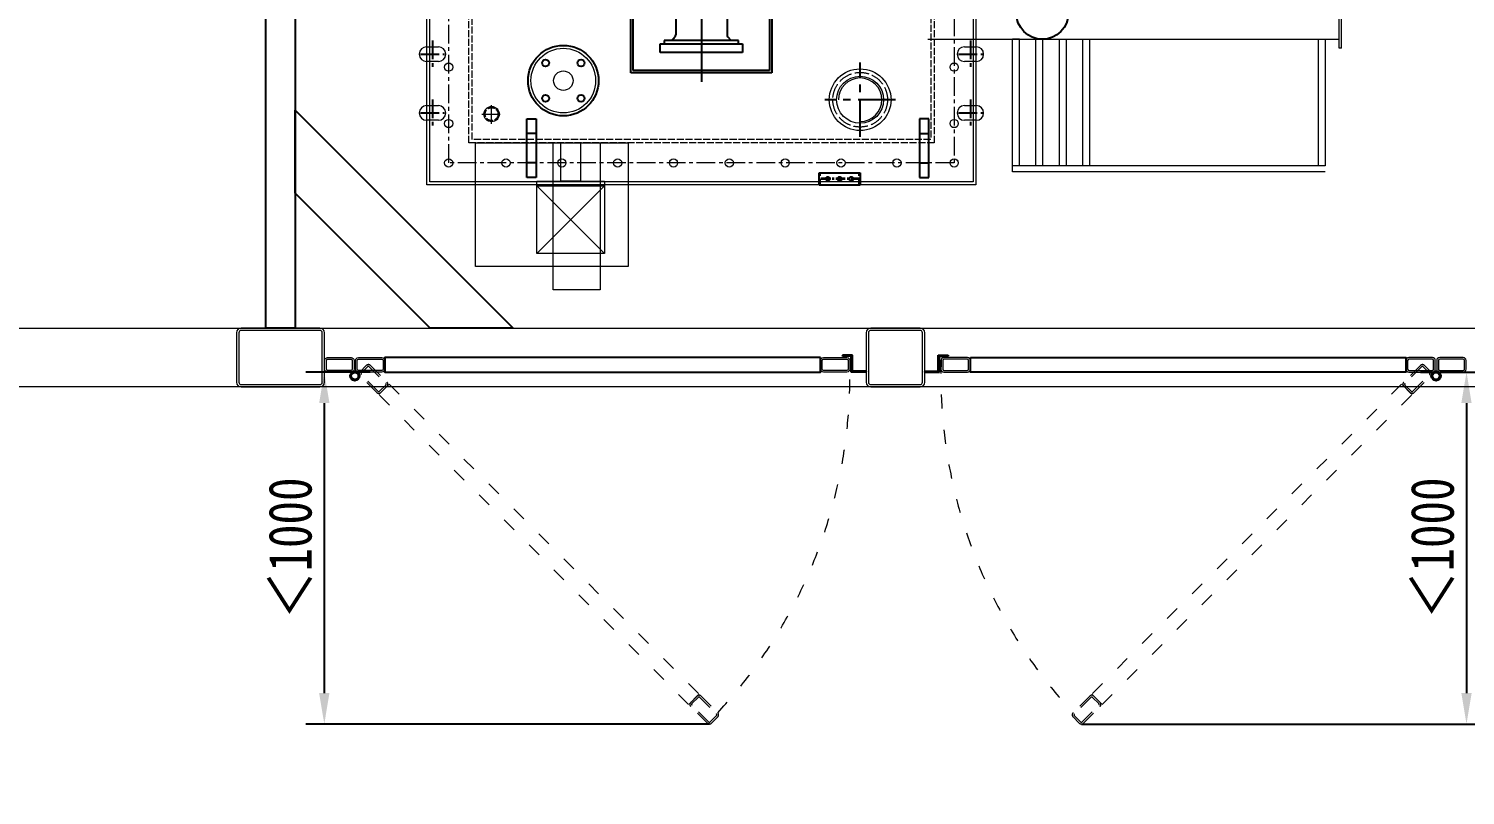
# Model space of a CAD drawing. Header units: millimetres. Extents: x 0 to 87554, y -20854 to 20404.
# Drawn here: x 8807 to 11251, y -16603 to -15298 of the extents above; entities that cross this region are included whole.
import ezdxf

# ---------------------------------------------------------------- set-up
doc = ezdxf.new("R2010")
doc.units = ezdxf.units.MM
for name, pattern in [('ACAD_ISO02W100', [15, 12, -3]), ('ACAD_ISO03W100', [30, 12, -18]), ('CENTER', [50.8, 31.75, -6.35, 6.35, -6.35]), ('F', [0.75, 0.5, -0.25]), ('HIDDEN', [9.525, 6.35, -3.175])]:
    doc.linetypes.add(name, pattern=pattern)
doc.layers.get('0').update_dxf_attribs({"lineweight": 15})
doc.layers.get('Defpoints').update_dxf_attribs({"lineweight": 15})
for name, color, linetype in [('00', 7, 'Continuous'), ('01', 7, 'Continuous'), ('02', 1, 'Continuous'), ('1', 2, 'Continuous'), ('11', 3, 'Continuous'), ('CEN', 1, 'CENTER'), ('INTE_CENTER', 1, 'CENTER')]:
    doc.layers.add(name, color=color, linetype=linetype)
for name, color, linetype, lineweight in [('3中心线', 1, 'CENTER', 20), ('3中心线层', 1, 'CENTER', 18), ('CO', 7, 'Continuous', 9), ('DAS', 3, 'ACAD_ISO02W100', 18), ('DIM', 5, 'Continuous', 18), ('THICK', 7, 'Continuous', 0), ('粗点画线', 140, 'CENTER', 35), ('细虚线', 2, 'HIDDEN', 18)]:
    doc.layers.add(name, color=color, linetype=linetype, lineweight=lineweight)
doc.styles.add('仿宋', font='', dxfattribs={"width": 0.8})
doc.styles.get('仿宋').set_extended_font_data('仿宋_gb2312')
doc.dimstyles.new('12倍', dxfattribs={"dimscale": 21, "dimtxt": 3.5, "dimasz": 2.5, "dimexe": 1.5, "dimexo": 0, "dimgap": 1, "dimtad": 1, "dimtoh": 1, "dimdsep": 46, "dimtxsty": '仿宋', "dimcen": 2.5, "dimdle": 5, "dimclrd": 4, "dimclre": 4, "dimclrt": 3, "dimadec": 0, "dimazin": 0, "dimtfac": 1, "dimtmove": 0, "dimatfit": 3, "dimfxl": 1, "dimtolj": 1, "dimarcsym": 0})

# ---------------------------------------------------------------- blocks, each defined once
blk = doc.blocks.new('*D181')
at = {"layer": 'Defpoints', "color": 0, "lineweight": -3}
for p in [(7009.4, -15809.3), (13067.4, -15809.3), (7009.4, -16844.6)]:
    blk.add_point(p, dxfattribs=at)
at = {"layer": 'THICK', "color": 4, "linetype": 'Continuous', "lineweight": -2}
for p, q in [((7009.4, -15809.3), (7009.4, -16876.1)), ((13067.4, -15809.3), (13067.4, -16876.1)), ((13014.9, -16844.6), (7061.9, -16844.6))]:
    blk.add_line(p, q, dxfattribs=at)
at = {"layer": 'THICK', "color": 4, "lineweight": -3}
for points in [[(7061.9, -16835.8), (7061.9, -16853.3), (7009.4, -16844.6)], [(13014.9, -16835.8), (13014.9, -16853.3), (13067.4, -16844.6)]]:
    blk.add_solid(points, dxfattribs=at)
at = {"layer": 'THICK', "color": 3, "lineweight": -3, "insert": (10111.4, -16758.2), "char_height": 73.5, "attachment_point": 5, "style": '仿宋'}
blk.add_mtext('\\A1;最大长度 6058{\\H0.7x;\\S+0^ -5;}', dxfattribs=at)
blk = doc.blocks.new('r4t55')
at = {"color": 87}
for p, q in [((1220, 553.5), (1100, 553.5)), ((1220, 549.5), (1100, 549.5)), ((1204.5, 553.5), (1115.5, 553.5)), ((1204.5, -150.5), (1204.5, 549.5)), ((1220, 553.5), (1220, 549.5)), ((1204.5, 525.5), (1420, 525.5)), ((1204.5, 513.5), (1204.5, 525.5)), ((1204.5, 513.5), (1420, 513.5)), ((1420, 525.5), (1420, -6.5)), ((1430, 525.5), (1430, -6.5)), ((1420, 125.5), (1204.5, 125.5)), ((1420, 113.5), (1204.5, 113.5)), ((1420, 85.5), (1204.5, 85.5)), ((1420, 73.5), (1204.5, 73.5)), ((1420, 45.5), (1204.5, 45.5)), ((1420, 33.5), (1204.5, 33.5)), ((1420, 5.5), (1204.5, 5.5)), ((1420, 5.5), (1204.5, 5.5)), ((1204.5, 5.5), (1204.5, -6.5)), ((1420, -6.5), (1204.5, -6.5)), ((1430, -6.5), (1204.5, -6.5)), ((-292, -68.5), (1452, -68.5)), ((1217.5, -88), (1217.5, -68)), ((1242.5, -68), (1242.5, -88)), ((1317.5, -88), (1317.5, -68)), ((1342.5, -68), (1342.5, -88)), ((1452, -68.5), (1452, -1002.5)), ((-287, -73.5), (1447, -73.5)), ((1447, -73.5), (1447, -997.5)), ((1381, -660), (1591, -660)), ((1381, -920), (1381, -660)), ((1591, -660), (1591, -920)), ((1381, -708), (1631, -708)), ((1381, -788), (1381, -708)), ((1446, -815.5), (1446, -700.5)), ((1446, -700.5), (1454, -700.5)), ((1454, -700.5), (1454, -815.5)), ((1454, -815.5), (1454, -700.5)), ((1454, -700.5), (1569, -700.5)), ((1454, -815.5), (1569, -700.5)), ((1569, -815.5), (1454, -700.5)), ((1569, -700.5), (1569, -815.5)), ((1631, -708), (1631, -788)), ((1381, -775), (1381, -741)), ((1381, -741), (1446, -741)), ((1446, -741), (1446, -775)), ((1446, -775), (1381, -775)), ((1631, -788), (1381, -788)), ((1454, -815.5), (1446, -815.5)), ((1569, -815.5), (1454, -815.5)), ((1591, -920), (1381, -920)), ((1447, -997.5), (-287, -997.5)), ((1217.5, -1003), (1217.5, -983)), ((1242.5, -983), (1242.5, -1003)), ((1317.5, -1003), (1317.5, -983)), ((1342.5, -983), (1342.5, -1003)), ((1452, -1002.5), (-292, -1002.5))]:
    blk.add_line(p, q, dxfattribs=at)
at = {"color": 87, "lineweight": -2, "ltscale": 0.1}
for p, q in [((1432, -335.5), (1432, -265.5)), ((1432, -265.5), (1452, -265.5)), ((1452, -335.5), (1452, -265.5)), ((1452, -335.5), (1432, -335.5))]:
    blk.add_line(p, q, dxfattribs=at)
at = {"color": 87}
for centre, radius in [((1252, -105.5), 7), ((1348, -105.5), 7), ((1415, -105.5), 7), ((1415, -203), 7), ((1415, -298), 7), ((1415, -393), 7), ((1415, -488), 7), ((1415, -583), 7), ((1415, -678), 7), ((1275, -770.5), 55), ((1275, -770.5), 16.5), ((1415, -773), 7), ((1332, -892.5), 13), ((1415, -868), 7), ((1252, -965.5), 7), ((1348, -965.5), 7), ((1415, -965.5), 7)]:
    blk.add_circle(centre, radius, dxfattribs=at)
at = {"color": 87, "ltscale": 2}
for radius in [52.5, 40]:
    blk.add_circle((1307.5, -265.5), radius, dxfattribs=at)
at = {"color": 87, "lineweight": -2, "ltscale": 0.1}
for centre in [(1442, -280.5), (1442, -300.5), (1442, -320.5)]:
    blk.add_circle(centre, 3.5, dxfattribs=at)
at = {"color": 87}
for centre, start, end in [((1230, -68), 0, 180), ((1330, -68), 0, 180), ((1230, -88), 180, 0), ((1330, -88), 180, 0), ((1230, -983), 0, 180), ((1330, -983), 0, 180), ((1230, -1003), 180, 0), ((1330, -1003), 180, 0)]:
    blk.add_arc(centre, 12.5, start, end, dxfattribs=at)
at = {"layer": '00', "color": 87}
for centre, radius in [((1160, 44.5), 44.5), ((1275, -770.5), 60)]:
    blk.add_circle(centre, radius, dxfattribs=at)
at = {"layer": '01', "color": 87}
for p, q in [((1440, -148.5), (1340, -148.5)), ((1340, -148.5), (1340, -164.5)), ((1340, -164.5), (1440, -164.5)), ((1365, -164.5), (1365, -148.5)), ((1415, -164.5), (1415, -148.5)), ((1440, -164.5), (1440, -148.5)), ((1340, -816.5), (1440, -816.5)), ((1340, -832.5), (1340, -816.5)), ((1365, -816.5), (1365, -832.5)), ((1415, -816.5), (1415, -832.5)), ((1440, -816.5), (1440, -832.5)), ((1440, -832.5), (1340, -832.5))]:
    blk.add_line(p, q, dxfattribs=at)
at = {"layer": '02', "color": 87}
for p, q in [((1206.7, -485), (1200.5, -490.5)), ((1212.2, -472.3), (1206.7, -472.3)), ((1206.7, -472.3), (1206.7, -598.7)), ((1212.2, -605.5), (1212.2, -465.5)), ((1212.2, -465.5), (1227, -465.5)), ((1212.2, -598.7), (1212.2, -472.3)), ((1227, -465.5), (1227, -605.5)), ((1165.3, -491.8), (1197.2, -491.8)), ((1165.3, -579.2), (1197.2, -579.2)), ((1206.7, -586), (1200.5, -580.5)), ((1206.7, -598.7), (1212.2, -598.7)), ((1227, -605.5), (1212.2, -605.5))]:
    blk.add_line(p, q, dxfattribs=at)
for centre, start, end in [((1197.2, -486.8), 270, 311.8545), ((1197.2, -584.2), 48.1455, 90)]:
    blk.add_arc(centre, 5, start, end, dxfattribs=at)
at = {"layer": '1', "color": 87}
for centre in [(1244.9, -740.4), (1305.1, -740.4), (1244.9, -800.6), (1305.1, -800.6)]:
    blk.add_circle(centre, 6, dxfattribs=at)
at = {"layer": '11', "color": 87}
for p, q in [((1122, -415.5), (1262, -415.5)), ((1122, -419.5), (1258, -419.5)), ((1258, -419.5), (1258, -651.5)), ((1262, -415.5), (1262, -655.5)), ((1258, -651.5), (1122, -651.5)), ((1262, -655.5), (1122, -655.5))]:
    blk.add_line(p, q, dxfattribs=at)
at = {"layer": '3中心线', "color": 87}
for p, q in [((-255, -105.5), (1415, -105.5)), ((1415, -105.5), (1415, -965.5)), ((1415, -965.5), (-255, -965.5))]:
    blk.add_line(p, q, dxfattribs=at)
at = {"layer": '3中心线层', "color": 87}
for p, q in [((1332, -909.4), (1332, -875.6)), ((1348.3, -892.5), (1315.7, -892.5))]:
    blk.add_line(p, q, dxfattribs=at)
at = {"layer": 'CEN', "color": 87}
for p, q in [((1230, -98.4), (1230, -57.6)), ((1330, -98.4), (1330, -57.6)), ((1206.9, -78), (1253.1, -78)), ((1306.9, -78), (1353.1, -78)), ((1230, -1013.4), (1230, -972.6)), ((1330, -1013.4), (1330, -972.6)), ((1206.9, -993), (1253.1, -993)), ((1306.9, -993), (1353.1, -993))]:
    blk.add_line(p, q, dxfattribs=at)
at = {"layer": 'CEN', "color": 87, "ltscale": 2}
for p, q in [((1307.5, -205.5), (1307.5, -325.5)), ((1370.6, -265.5), (1244.4, -265.5))]:
    blk.add_line(p, q, dxfattribs=at)
at = {"layer": 'DAS', "color": 87}
for p, q in [((-221, -139.5), (1381, -139.5)), ((-215, -145.5), (1375, -145.5)), ((1375, -145.5), (1375, -925.5)), ((1381, -139.5), (1381, -931.5)), ((1375, -925.5), (-215, -925.5)), ((1381, -931.5), (-221, -931.5))]:
    blk.add_line(p, q, dxfattribs=at)
at = {"layer": 'DAS', "color": 87, "ltscale": 2}
blk.add_circle((1307.5, -265.5), 46.5, dxfattribs=at)
at = {"layer": 'DAS', "color": 87}
blk.add_circle((1332, -892.5), 11, dxfattribs=at)
at = {"layer": 'DIM', "color": 87, "ltscale": 2}
blk.add_arc((1307.5, -265.5), 37, 0, 270, dxfattribs=at)
at = {"layer": 'INTE_CENTER', "color": 87, "ltscale": 20}
blk.add_line((938, -535.5), (1277, -535.5), dxfattribs=at)
at = {"layer": '粗点画线', "color": 87, "ltscale": 0.5}
blk.add_line((1442, -265.5), (1442, -335.5), dxfattribs=at)
at = {"layer": '细虚线', "color": 87, "linetype": 'F', "ltscale": 20}
for p, q in [((1452, -268), (1432, -268)), ((1452, -333), (1432, -333))]:
    blk.add_line(p, q, dxfattribs=at)
blk = doc.blocks.new('*D177')
at = {"layer": 'Defpoints', "color": 0, "lineweight": -3}
for p in [(9387.9, -15882.7), (9309.8, -16481.3), (9965, -16481.3)]:
    blk.add_point(p, dxfattribs=at)
at = {"layer": 'THICK', "color": 4, "linetype": 'Continuous', "lineweight": -2}
for p, q in [((9387.9, -15882.7), (9278.3, -15882.7)), ((9309.8, -15935.2), (9309.8, -16428.8)), ((9965, -16481.3), (9278.3, -16481.3))]:
    blk.add_line(p, q, dxfattribs=at)
at = {"layer": 'THICK', "color": 4, "lineweight": -3}
for points in [[(9301, -15935.2), (9318.5, -15935.2), (9309.8, -15882.7)], [(9301, -16428.8), (9318.5, -16428.8), (9309.8, -16481.3)]]:
    blk.add_solid(points, dxfattribs=at)
at = {"layer": 'THICK', "color": 3, "lineweight": -3, "insert": (9252, -16182), "char_height": 73.5, "attachment_point": 5, "rotation": 90, "style": '仿宋'}
blk.add_mtext('\\A1;＜1000', dxfattribs=at)
blk = doc.blocks.new('*D178')
at = {"layer": 'Defpoints', "color": 0, "lineweight": -3}
for p in [(11174.9, -15882.7), (10597.8, -16481.3), (11253, -16481.3)]:
    blk.add_point(p, dxfattribs=at)
at = {"layer": 'THICK', "color": 4, "linetype": 'Continuous', "lineweight": -2}
for p, q in [((11174.9, -15882.7), (11284.5, -15882.7)), ((11253, -15935.2), (11253, -16428.8)), ((10597.8, -16481.3), (11284.5, -16481.3))]:
    blk.add_line(p, q, dxfattribs=at)
at = {"layer": 'THICK', "color": 4, "lineweight": -3}
for points in [[(11244.2, -15935.2), (11261.7, -15935.2), (11253, -15882.7)], [(11244.2, -16428.8), (11261.7, -16428.8), (11253, -16481.3)]]:
    blk.add_solid(points, dxfattribs=at)
at = {"layer": 'THICK', "color": 3, "lineweight": -3, "insert": (11195.2, -16182), "char_height": 73.5, "attachment_point": 5, "rotation": 90, "style": '仿宋'}
blk.add_mtext('\\A1;＜1000', dxfattribs=at)

msp = doc.modelspace()

# ---------------------------------------------------------------- linework, layer by layer
at = {"lineweight": -3}
for p, q in [((10208.387, -15853.734), (10191.387, -15853.734)), ((10191.387, -15853.734), (10191.387, -15854.734)), ((10191.387, -15855.734), (10191.387, -15854.734)), ((10206.387, -15855.734), (10191.387, -15855.734)), ((10206.387, -15882.734), (10206.387, -15855.734)), ((10208.387, -15880.734), (10208.387, -15853.734)), ((10354.387, -15880.734), (10354.387, -15853.734)), ((10354.387, -15853.734), (10371.387, -15853.734)), ((10356.387, -15882.734), (10356.387, -15855.734)), ((10356.387, -15855.734), (10371.387, -15855.734)), ((10371.387, -15853.734), (10371.387, -15854.734)), ((10371.387, -15855.734), (10371.387, -15854.734)), ((10231.387, -15882.734), (10206.387, -15882.734)), ((10231.387, -15880.734), (10208.387, -15880.734)), ((10231.387, -15880.734), (10231.387, -15881.734)), ((10231.387, -15882.734), (10231.387, -15881.734)), ((10331.387, -15880.734), (10331.387, -15881.734)), ((10331.387, -15880.734), (10354.387, -15880.734)), ((10331.387, -15882.734), (10331.387, -15881.734)), ((10331.387, -15882.734), (10356.387, -15882.734))]:
    msp.add_line(p, q, dxfattribs=at)
msp.add_lwpolyline([(9631.098, -15807.734), (9489.677, -15807.734), (9260.387, -15578.444), (9260.387, -15437.023), (9631.098, -15807.734)], dxfattribs=at)
for points in [[(10153.887, -15857.734), (9412.886, -15857.734), (9412.886, -15882.734), (10153.887, -15882.734)], [(10408.887, -15857.734), (11149.888, -15857.734), (11149.888, -15882.734), (10408.887, -15882.734)]]:
    msp.add_lwpolyline(points, close=True, dxfattribs=at)
for centre, radius in [((9361.646, -15889.234), 8), ((9361.646, -15889.234), 6), ((11201.128, -15889.234), 8), ((11201.128, -15889.234), 6)]:
    msp.add_circle(centre, radius, dxfattribs=at)
at = {"layer": 'CO'}
msp.add_lwpolyline([(12850.387, -15907.734), (7163.387, -15907.734), (7163.387, -15807.734), (12850.387, -15807.734)], close=True, dxfattribs=at)
for points in [[(9302.387, -15807.734), (9168.387, -15807.734, 0.41421356), (9160.387, -15815.734), (9160.387, -15899.734, 0.41421356), (9168.387, -15907.734), (9302.387, -15907.734, 0.41421356), (9310.387, -15899.734), (9310.387, -15815.734, 0.41421356)], [(9302.387, -15811.734), (9168.387, -15811.734, 0.41421356), (9164.387, -15815.734), (9164.387, -15899.734, 0.41421356), (9168.387, -15903.734), (9302.387, -15903.734, 0.41421356), (9306.387, -15899.734), (9306.387, -15815.734, 0.41421356)], [(10323.387, -15807.734), (10239.387, -15807.734, 0.41421356), (10231.387, -15815.734), (10231.387, -15899.734, 0.41421356), (10239.387, -15907.734), (10323.387, -15907.734, 0.41421356), (10331.387, -15899.734), (10331.387, -15815.734, 0.41421356)], [(10323.387, -15811.734), (10239.387, -15811.734, 0.41421356), (10235.387, -15815.734), (10235.387, -15899.734, 0.41421356), (10239.387, -15903.734), (10323.387, -15903.734, 0.41421356), (10327.387, -15899.734), (10327.387, -15815.734, 0.41421356)], [(9310.386, -15862.734, -0.41421356), (9315.386, -15857.734), (9355.386, -15857.734, -0.41421356), (9360.386, -15862.734), (9360.386, -15877.734, -0.41421356), (9355.386, -15882.734), (9315.386, -15882.734, -0.41421356), (9310.386, -15877.734)], [(9313.386, -15862.734, -0.41421356), (9315.386, -15860.734), (9355.386, -15860.734, -0.41421356), (9357.386, -15862.734), (9357.386, -15877.734, -0.41421356), (9355.386, -15879.734), (9315.386, -15879.734, -0.41421356), (9313.386, -15877.734)], [(9362.886, -15862.734, -0.41421356), (9367.886, -15857.734), (9407.886, -15857.734, -0.41421356), (9412.886, -15862.734), (9412.886, -15877.734, -0.41421356), (9407.886, -15882.734), (9367.886, -15882.734, -0.41421356), (9362.886, -15877.734)], [(9365.886, -15862.734, -0.41421356), (9367.886, -15860.734), (9407.886, -15860.734, -0.41421356), (9409.886, -15862.734), (9409.886, -15877.734, -0.41421356), (9407.886, -15879.734), (9367.886, -15879.734, -0.41421356), (9365.886, -15877.734)], [(10153.887, -15862.734, -0.41421356), (10158.887, -15857.734), (10198.887, -15857.734, -0.41421356), (10203.887, -15862.734), (10203.887, -15877.734, -0.41421356), (10198.887, -15882.734), (10158.887, -15882.734, -0.41421356), (10153.887, -15877.734)], [(10156.887, -15862.734, -0.41421356), (10158.887, -15860.734), (10198.887, -15860.734, -0.41421356), (10200.887, -15862.734), (10200.887, -15877.734, -0.41421356), (10198.887, -15879.734), (10158.887, -15879.734, -0.41421356), (10156.887, -15877.734)], [(10408.887, -15862.734, 0.41421356), (10403.887, -15857.734), (10363.887, -15857.734, 0.41421356), (10358.887, -15862.734), (10358.887, -15877.734, 0.41421356), (10363.887, -15882.734), (10403.887, -15882.734, 0.41421356), (10408.887, -15877.734)], [(10405.887, -15862.734, 0.41421356), (10403.887, -15860.734), (10363.887, -15860.734, 0.41421356), (10361.887, -15862.734), (10361.887, -15877.734, 0.41421356), (10363.887, -15879.734), (10403.887, -15879.734, 0.41421356), (10405.887, -15877.734)], [(11199.888, -15862.734, 0.41421356), (11194.888, -15857.734), (11154.888, -15857.734, 0.41421356), (11149.888, -15862.734), (11149.888, -15877.734, 0.41421356), (11154.888, -15882.734), (11194.888, -15882.734, 0.41421356), (11199.888, -15877.734)], [(11196.888, -15862.734, 0.41421356), (11194.888, -15860.734), (11154.888, -15860.734, 0.41421356), (11152.888, -15862.734), (11152.888, -15877.734, 0.41421356), (11154.888, -15879.734), (11194.888, -15879.734, 0.41421356), (11196.888, -15877.734)], [(11252.388, -15862.734, 0.41421356), (11247.388, -15857.734), (11207.388, -15857.734, 0.41421356), (11202.388, -15862.734), (11202.388, -15877.734, 0.41421356), (11207.388, -15882.734), (11247.388, -15882.734, 0.41421356), (11252.388, -15877.734)], [(11249.388, -15862.734, 0.41421356), (11247.388, -15860.734), (11207.388, -15860.734, 0.41421356), (11205.388, -15862.734), (11205.388, -15877.734, 0.41421356), (11207.388, -15879.734), (11247.388, -15879.734, 0.41421356), (11249.388, -15877.734)]]:
    msp.add_lwpolyline(points, format="xyb", close=True, dxfattribs=at)
at = {"layer": 'THICK', "lineweight": -3}
msp.add_lwpolyline([(9210.387, -13575.734), (9260.387, -13575.734), (9260.387, -15807.734), (9210.387, -15807.734)], close=True, dxfattribs=at)
at = {"layer": 'THICK', "color": 4, "linetype": 'ACAD_ISO03W100', "ltscale": 2}
for points in [[(9381.261, -15871.372, -0.41421356), (9388.332, -15871.372), (9416.617, -15899.657, -0.41421356), (9416.617, -15906.728), (9406.01, -15917.334, -0.41421356), (9398.939, -15917.334), (9370.655, -15889.05, -0.41421356), (9370.655, -15881.979)], [(9381.261, -15871.372, -0.41421356), (9388.332, -15871.372), (9416.617, -15899.657, -0.41421356), (9416.617, -15906.728), (9406.01, -15917.334, -0.41421356), (9398.939, -15917.334), (9370.655, -15889.05, -0.41421356), (9370.655, -15881.979)], [(9383.383, -15873.494, -0.41421356), (9386.211, -15873.494), (9414.495, -15901.778, -0.41421356), (9414.495, -15904.606), (9403.889, -15915.213, -0.41421356), (9401.06, -15915.213), (9372.776, -15886.929, -0.41421356), (9372.776, -15884.1)], [(9383.383, -15873.494, -0.41421356), (9386.211, -15873.494), (9414.495, -15901.778, -0.41421356), (9414.495, -15904.606), (9403.889, -15915.213, -0.41421356), (9401.06, -15915.213), (9372.776, -15886.929, -0.41421356), (9372.776, -15884.1)], [(11181.513, -15871.372, 0.41421356), (11174.442, -15871.372), (11146.158, -15899.657, 0.41421356), (11146.158, -15906.728), (11156.764, -15917.334, 0.41421356), (11163.835, -15917.334), (11192.12, -15889.05, 0.41421356), (11192.12, -15881.979)], [(11179.392, -15873.494, 0.41421356), (11176.563, -15873.494), (11148.279, -15901.778, 0.41421356), (11148.279, -15904.606), (11158.886, -15915.213, 0.41421356), (11161.714, -15915.213), (11189.998, -15886.929, 0.41421356), (11189.998, -15884.1)], [(9943.758, -16433.869, -0.41421356), (9950.829, -16433.869), (9979.113, -16462.153, -0.41421356), (9979.113, -16469.224), (9968.507, -16479.831, -0.41421356), (9961.436, -16479.831), (9933.151, -16451.547, -0.41421356), (9933.151, -16444.475)], [(9945.879, -16435.99, -0.41421356), (9948.708, -16435.99), (9976.992, -16464.274, -0.41421356), (9976.992, -16467.103), (9966.385, -16477.709, -0.41421356), (9963.557, -16477.709), (9935.273, -16449.425, -0.41421356), (9935.273, -16446.597)], [(10619.016, -16433.869, 0.41421356), (10611.945, -16433.869), (10583.661, -16462.153, 0.41421356), (10583.661, -16469.224), (10594.268, -16479.831, 0.41421356), (10601.339, -16479.831), (10629.623, -16451.547, 0.41421356), (10629.623, -16444.475)], [(10616.895, -16435.99, 0.41421356), (10614.067, -16435.99), (10585.782, -16464.274, 0.41421356), (10585.782, -16467.103), (10596.389, -16477.709, 0.41421356), (10599.217, -16477.709), (10627.502, -16449.425, 0.41421356), (10627.502, -16446.597)]]:
    msp.add_lwpolyline(points, format="xyb", close=True, dxfattribs=at)
for points in [[(9929.616, -16448.011), (9402.475, -15920.87), (9420.152, -15903.192), (9947.293, -16430.333)], [(10633.159, -16448.011), (11160.3, -15920.87), (11142.622, -15903.192), (10615.481, -16430.333)]]:
    msp.add_lwpolyline(points, close=True, dxfattribs=at)
for centre, start, end in [((9361.646, -15889.234), 317.143175, 1.936649), ((11201.128, -15889.234), 178.063351, 222.856825)]:
    msp.add_arc(centre, 842.319, start, end, dxfattribs=at)

# ---------------------------------------------------------------- block references
at = {"lineweight": -3, "rotation": 270}
msp.add_blockref('r4t55', (10486.912, -14111.735), dxfattribs=at)

# ---------------------------------------------------------------- dimensions: what is measured, and where the dimension line sits
at = {"layer": 'THICK', "lineweight": -3}
dim = msp.add_linear_dim(base=(7009.387, -16844.565), p1=(13067.387, -15809.273), p2=(7009.387, -15809.273), angle=180, text='最大长度 <>{\\H0.7x;\\S+0^ -5;}', dimstyle='12倍', dxfattribs=at)
dim.commit()
dim.dimension.update_dxf_attribs({"geometry": '*D181', "text_midpoint": (10111.387, -16844.565), "dimtype": 160})
for base, p1, p2, picture, middle in [((9309.777, -16481.295), (9387.886, -15882.734), (9964.971, -16481.295), '*D177', (9252.027, -16182.015)), ((11252.997, -16481.295), (11174.888, -15882.734), (10597.803, -16481.295), '*D178', (11195.247, -16182.015))]:
    dim = msp.add_linear_dim(base=base, p1=p1, p2=p2, angle=270, text='＜1000', dimstyle='12倍', dxfattribs=at)
    dim.commit()
    dim.dimension.update_dxf_attribs({"geometry": picture, "text_midpoint": middle})

doc.saveas('drawing.dxf')
